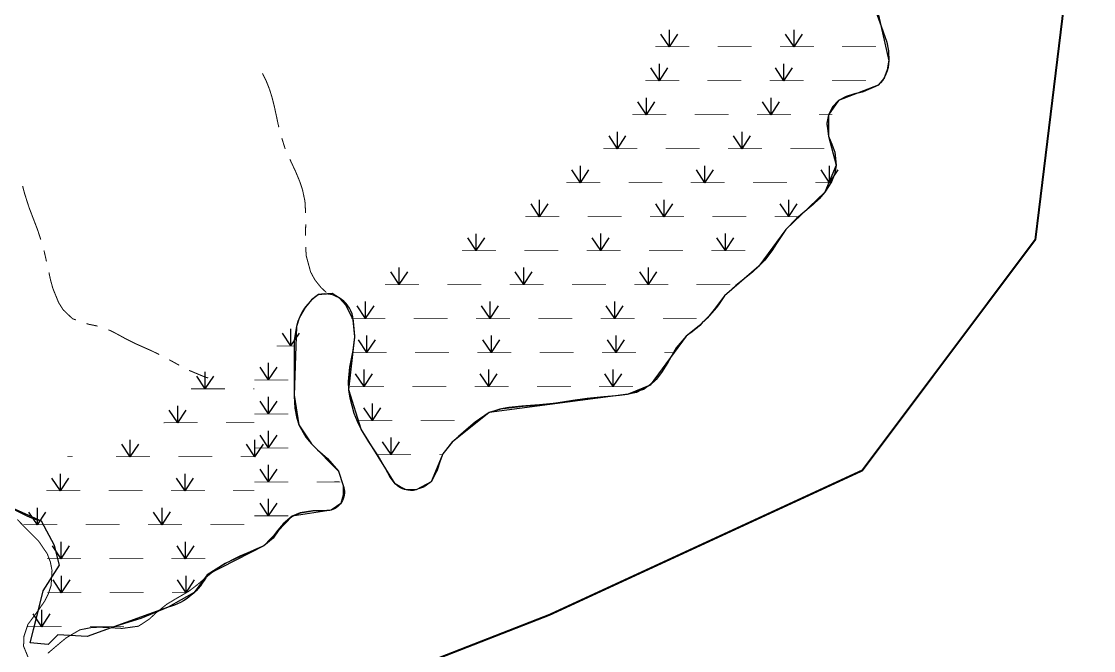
# Model space of a CAD drawing. Extents: x 204834 to 208707, y 4853033 to 4855981.
# Drawn here: x 208073.7 to 208263, y 4853220.5 to 4853331.5 of the extents above; entities that cross this region are included whole.
import ezdxf

# ---------------------------------------------------------------- set-up
doc = ezdxf.new("R2010")
doc.units = 0
doc.header["$LTSCALE"] = 1.5
doc.header["$MEASUREMENT"] = 0
for name, color, linetype in [('CD-MALHA-LOTES', 40, 'CONTINUOUS'), ('HD-ALAGADO-BREJO', 170, 'CONTINUOUS'), ('HD-CURSO-INTER', 170, 'CONTINUOUS'), ('HD-CURSO-PERENE', 170, 'CONTINUOUS'), ('LM-LIM-SETOR-FISCAL', 7, 'CONTINUOUS'), ('LM-LIMITE-MUNICIPAL', 2, 'CONTINUOUS'), ('RU-QUADRAS', 6, 'CONTINUOUS')]:
    doc.layers.add(name, color=color, linetype=linetype)
doc.linetypes.add('Limite', pattern='A,20,-3,[130,ltypeshp.shx,S=6.35,R=0,X=0,Y=0],-3,20', length=46)

# ---------------------------------------------------------------- blocks, each defined once
blk = doc.blocks.new('*X8')
at = {"layer": 'HD-ALAGADO-BREJO'}
for points in [[(208188.146799, 4853327.081053), (208186.64664, 4853329.330947)], [(208188.146799, 4853327.081053), (208188.146587, 4853330.081053)], [(208188.146799, 4853327.081053), (208189.64664, 4853329.331159)], [(208210.146799, 4853327.082607), (208208.64664, 4853329.332501)], [(208210.146799, 4853327.082607), (208210.146587, 4853330.082607)], [(208210.146799, 4853327.082607), (208211.64664, 4853329.332713)], [(208186.366785, 4853321.081001), (208186.366574, 4853324.081001)], [(208208.366785, 4853321.082546), (208208.366574, 4853324.082546)], [(208186.366785, 4853321.081001), (208184.866627, 4853323.330896)], [(208186.366785, 4853321.081001), (208187.866627, 4853323.331107)], [(208208.366785, 4853321.082546), (208206.866627, 4853323.332441)], [(208208.366785, 4853321.082546), (208209.866627, 4853323.332651)], [(208184.087538, 4853315.08096), (208184.087311, 4853318.08096)], [(208206.087538, 4853315.08263), (208206.087311, 4853318.08263)], [(208184.087538, 4853315.08096), (208182.587368, 4853317.330846)], [(208184.087538, 4853315.08096), (208185.587368, 4853317.331074)], [(208206.087538, 4853315.08263), (208204.587368, 4853317.332516)], [(208206.087538, 4853315.08263), (208207.587368, 4853317.332743)], [(208178.975544, 4853309.080863), (208177.475385, 4853311.330757)], [(208178.975544, 4853309.080863), (208178.975331, 4853312.080863)], [(208178.975544, 4853309.080863), (208180.475385, 4853311.330969)], [(208200.975544, 4853309.082422), (208199.475385, 4853311.332316)], [(208200.975544, 4853309.082422), (208200.975331, 4853312.082422)], [(208200.975544, 4853309.082422), (208202.475385, 4853311.332528)], [(208172.419594, 4853303.080753), (208170.919445, 4853305.330654)], [(208172.419594, 4853303.080753), (208172.419396, 4853306.080753)], [(208172.419594, 4853303.080753), (208173.919445, 4853305.330852)], [(208194.419594, 4853303.08221), (208192.919445, 4853305.332111)], [(208194.419594, 4853303.08221), (208194.419396, 4853306.08221)], [(208194.419594, 4853303.08221), (208195.919445, 4853305.33231)], [(208216.419594, 4853303.083668), (208214.919445, 4853305.333569)], [(208216.419594, 4853303.083668), (208216.419396, 4853306.083668)], [(208216.419594, 4853303.083668), (208217.919445, 4853305.333767)], [(208165.224707, 4853297.080645), (208163.724561, 4853299.330547)], [(208165.224707, 4853297.080645), (208165.224512, 4853300.080645)], [(208165.224707, 4853297.080645), (208166.724561, 4853299.330742)], [(208187.224707, 4853297.082076), (208185.724561, 4853299.331978)], [(208187.224707, 4853297.082076), (208187.224512, 4853300.082076)], [(208187.224707, 4853297.082076), (208188.724561, 4853299.332173)], [(208209.224707, 4853297.083506), (208207.724561, 4853299.333409)], [(208209.224707, 4853297.083506), (208209.224512, 4853300.083506)], [(208209.224707, 4853297.083506), (208210.724561, 4853299.333604)], [(208154.024733, 4853291.080491), (208152.524595, 4853293.330399)], [(208154.024733, 4853291.080491), (208154.024549, 4853294.080491)], [(208154.024733, 4853291.080491), (208155.524595, 4853293.330582)], [(208176.024733, 4853291.081839), (208174.524595, 4853293.331747)], [(208176.024733, 4853291.081839), (208176.024549, 4853294.081839)], [(208176.024733, 4853291.081839), (208177.524595, 4853293.331931)], [(208198.024733, 4853291.083187), (208196.524595, 4853293.333095)], [(208198.024733, 4853291.083187), (208198.024549, 4853294.083187)], [(208198.024733, 4853291.083187), (208199.524595, 4853293.333279)], [(208140.423738, 4853285.080312), (208140.423566, 4853288.080312)], [(208162.423738, 4853285.081578), (208162.423566, 4853288.081578)], [(208184.423738, 4853285.082844), (208184.423566, 4853288.082844)], [(208140.423738, 4853285.080312), (208138.923609, 4853287.330226)], [(208140.423738, 4853285.080312), (208141.923609, 4853287.330399)], [(208162.423738, 4853285.081578), (208160.923609, 4853287.331492)], [(208162.423738, 4853285.081578), (208163.923609, 4853287.331665)], [(208184.423738, 4853285.082844), (208182.923609, 4853287.332758)], [(208184.423738, 4853285.082844), (208185.923609, 4853287.332931)], [(208134.484417, 4853279.080219), (208134.484245, 4853282.080219)], [(208156.484417, 4853279.081481), (208156.484245, 4853282.081481)], [(208178.484417, 4853279.082742), (208178.484245, 4853282.082742)], [(208134.484417, 4853279.080219), (208132.984288, 4853281.330133)], [(208134.484417, 4853279.080219), (208135.984288, 4853281.330305)], [(208156.484417, 4853279.081481), (208154.984288, 4853281.331395)], [(208156.484417, 4853279.081481), (208157.984288, 4853281.331567)], [(208178.484417, 4853279.082742), (208176.984288, 4853281.332656)], [(208178.484417, 4853279.082742), (208179.984288, 4853281.332828)], [(208134.718366, 4853273.080196), (208133.21823, 4853275.330105)], [(208134.718366, 4853273.080196), (208134.718185, 4853276.080196)], [(208134.718366, 4853273.080196), (208136.21823, 4853275.330286)], [(208156.718366, 4853273.08152), (208155.21823, 4853275.33143)], [(208156.718366, 4853273.08152), (208156.718185, 4853276.08152)], [(208156.718366, 4853273.08152), (208158.21823, 4853275.331611)], [(208178.718366, 4853273.082845), (208177.21823, 4853275.332754)], [(208178.718366, 4853273.082845), (208178.718185, 4853276.082845)], [(208178.718366, 4853273.082845), (208180.21823, 4853275.332935)], [(208134.235999, 4853267.080164), (208132.735858, 4853269.33007)], [(208134.235999, 4853267.080164), (208134.235811, 4853270.080164)], [(208134.235999, 4853267.080164), (208135.735858, 4853269.330258)], [(208156.235999, 4853267.081541), (208154.735858, 4853269.331447)], [(208156.235999, 4853267.081541), (208156.235811, 4853270.081541)], [(208156.235999, 4853267.081541), (208157.735858, 4853269.331635)], [(208178.235999, 4853267.082918), (208176.735858, 4853269.332824)], [(208178.235999, 4853267.082918), (208178.235811, 4853270.082918)], [(208178.235999, 4853267.082918), (208179.735858, 4853269.333012)], [(208135.691148, 4853261.080233), (208134.190928, 4853263.330087)], [(208135.691148, 4853261.080233), (208135.690855, 4853264.080233)], [(208135.691148, 4853261.080233), (208137.190928, 4853263.330379)], [(208138.996835, 4853255.080319), (208137.496538, 4853257.330121)], [(208138.996835, 4853255.080319), (208138.996439, 4853258.080319)], [(208138.996835, 4853255.080319), (208140.496538, 4853257.330516)]]:
    blk.add_lwpolyline(points, dxfattribs=at)
at = {"layer": 'HD-ALAGADO-BREJO', "const_width": 0.13}
for points in [[(208185.646799, 4853327.080877), (208186.646799, 4853327.080947)], [(208186.646799, 4853327.080947), (208191.646799, 4853327.0813)], [(208196.646799, 4853327.081653), (208202.646799, 4853327.082077)], [(208207.646799, 4853327.08243), (208208.646799, 4853327.082501)], [(208208.646799, 4853327.082501), (208213.646799, 4853327.082854)], [(208218.646799, 4853327.083207), (208224.646799, 4853327.083631)], [(208183.866785, 4853321.080826), (208184.866785, 4853321.080896)], [(208184.866785, 4853321.080896), (208189.866785, 4853321.081247)], [(208194.866785, 4853321.081598), (208200.866785, 4853321.08202)], [(208205.866785, 4853321.082371), (208206.866785, 4853321.082441)], [(208206.866785, 4853321.082441), (208211.866785, 4853321.082792)], [(208216.866785, 4853321.083143), (208222.866785, 4853321.083564)], [(208181.587538, 4853315.08077), (208182.587538, 4853315.080846)], [(208182.587538, 4853315.080846), (208187.587538, 4853315.081225)], [(208192.587538, 4853315.081605), (208198.587538, 4853315.08206)], [(208203.587538, 4853315.08244), (208204.587538, 4853315.082516)], [(208204.587538, 4853315.082516), (208209.587538, 4853315.082895)], [(208214.587538, 4853315.083275), (208216.587538, 4853315.083426)], [(208216.587538, 4853315.083426), (208216.918501, 4853315.081123)], [(208176.475544, 4853309.080686), (208177.475544, 4853309.080757)], [(208177.475544, 4853309.080757), (208182.475544, 4853309.081111)], [(208187.475544, 4853309.081465), (208193.475544, 4853309.081891)], [(208198.475544, 4853309.082245), (208199.475544, 4853309.082316)], [(208199.475544, 4853309.082316), (208204.475544, 4853309.08267)], [(208209.475544, 4853309.083024), (208215.475544, 4853309.08345)], [(208169.919594, 4853303.080587), (208170.919594, 4853303.080654)], [(208170.919594, 4853303.080654), (208175.919594, 4853303.080985)], [(208180.919594, 4853303.081316), (208186.919594, 4853303.081714)], [(208191.919594, 4853303.082045), (208192.919594, 4853303.082111)], [(208192.919594, 4853303.082111), (208197.919594, 4853303.082442)], [(208202.919594, 4853303.082774), (208208.919594, 4853303.083171)], [(208213.919594, 4853303.083502), (208214.919594, 4853303.083569)], [(208214.919594, 4853303.083569), (208215.919594, 4853303.083635)], [(208215.919594, 4853303.083635), (208216.548249, 4853303.081054)], [(208162.724707, 4853297.080482), (208163.724707, 4853297.080547)], [(208163.724707, 4853297.080547), (208168.724707, 4853297.080873)], [(208173.724707, 4853297.081198), (208179.724707, 4853297.081588)], [(208184.724707, 4853297.081913), (208185.724707, 4853297.081978)], [(208185.724707, 4853297.081978), (208190.724707, 4853297.082303)], [(208195.724707, 4853297.082629), (208201.724707, 4853297.083019)], [(208206.724707, 4853297.083344), (208207.724707, 4853297.083409)], [(208207.724707, 4853297.083409), (208210.724707, 4853297.083604)], [(208210.724707, 4853297.083604), (208211.1556, 4853297.080967)], [(208151.524733, 4853291.080337), (208152.524733, 4853291.080399)], [(208152.524733, 4853291.080399), (208157.524733, 4853291.080705)], [(208162.524733, 4853291.081011), (208168.524733, 4853291.081379)], [(208173.524733, 4853291.081686), (208174.524733, 4853291.081747)], [(208174.524733, 4853291.081747), (208179.524733, 4853291.082053)], [(208184.524733, 4853291.08236), (208190.524733, 4853291.082727)], [(208195.524733, 4853291.083034), (208196.524733, 4853291.083095)], [(208196.524733, 4853291.083095), (208201.524733, 4853291.083402)], [(208137.923738, 4853285.080168), (208138.923738, 4853285.080226)], [(208138.923738, 4853285.080226), (208143.923738, 4853285.080514)], [(208148.923738, 4853285.080801), (208154.923738, 4853285.081147)], [(208159.923738, 4853285.081434), (208160.923738, 4853285.081492)], [(208160.923738, 4853285.081492), (208165.923738, 4853285.08178)], [(208170.923738, 4853285.082067), (208176.923738, 4853285.082413)], [(208181.923738, 4853285.0827), (208182.923738, 4853285.082758)], [(208182.923738, 4853285.082758), (208187.923738, 4853285.083046)], [(208192.923738, 4853285.083333), (208198.923738, 4853285.083679)], [(208131.984417, 4853279.080076), (208132.984417, 4853279.080133)], [(208132.984417, 4853279.080133), (208137.984417, 4853279.08042)], [(208142.984417, 4853279.080707), (208148.984417, 4853279.081051)], [(208153.984417, 4853279.081337), (208154.984417, 4853279.081395)], [(208154.984417, 4853279.081395), (208159.984417, 4853279.081682)], [(208164.984417, 4853279.081968), (208170.984417, 4853279.082312)], [(208175.984417, 4853279.082599), (208176.984417, 4853279.082656)], [(208176.984417, 4853279.082656), (208181.984417, 4853279.082943)], [(208186.984417, 4853279.08323), (208192.984417, 4853279.083574)], [(208132.218366, 4853273.080045), (208133.218366, 4853273.080105)], [(208133.218366, 4853273.080105), (208138.218366, 4853273.080406)], [(208143.218366, 4853273.080708), (208149.218366, 4853273.081069)], [(208154.218366, 4853273.08137), (208155.218366, 4853273.08143)], [(208155.218366, 4853273.08143), (208160.218366, 4853273.081731)], [(208165.218366, 4853273.082032), (208171.218366, 4853273.082393)], [(208176.218366, 4853273.082694), (208177.218366, 4853273.082754)], [(208177.218366, 4853273.082754), (208182.218366, 4853273.083055)], [(208187.218366, 4853273.083356), (208188.218366, 4853273.083417)], [(208188.218366, 4853273.083417), (208188.968382, 4853273.080613)], [(208131.735999, 4853267.080007), (208132.735999, 4853267.08007)], [(208132.735999, 4853267.08007), (208137.735999, 4853267.080383)], [(208142.735999, 4853267.080696), (208148.735999, 4853267.081072)], [(208153.735999, 4853267.081385), (208154.735999, 4853267.081447)], [(208154.735999, 4853267.081447), (208159.735999, 4853267.08176)], [(208164.735999, 4853267.082073), (208170.735999, 4853267.082449)], [(208175.735999, 4853267.082762), (208176.735999, 4853267.082824)], [(208176.735999, 4853267.082824), (208181.735999, 4853267.083137)], [(208133.191148, 4853261.079989), (208134.191148, 4853261.080087)], [(208134.191148, 4853261.080087), (208139.191148, 4853261.080574)], [(208144.191148, 4853261.081062), (208150.191148, 4853261.081647)], [(208136.496835, 4853255.079989), (208137.496835, 4853255.080121)], [(208137.496835, 4853255.080121), (208142.496835, 4853255.08078)], [(208147.496835, 4853255.081439), (208148.077922, 4853255.080105)]]:
    blk.add_lwpolyline(points, dxfattribs=at)
blk = doc.blocks.new('*X9')
at = {"layer": 'HD-ALAGADO-BREJO'}
for points in [[(208121.306295, 4853274.260875), (208119.805722, 4853276.510492)], [(208121.306295, 4853274.260875), (208121.305531, 4853277.260874)], [(208121.306295, 4853274.260875), (208122.805722, 4853276.511257)], [(208117.37, 4853268.260588), (208115.86962, 4853270.510334)], [(208117.37, 4853268.260588), (208117.369493, 4853271.260588)], [(208117.37, 4853268.260588), (208118.869619, 4853270.510841)], [(208117.37, 4853262.260538), (208117.369513, 4853265.260538)], [(208117.37, 4853262.260538), (208115.869634, 4853264.510294)], [(208117.37, 4853262.260538), (208118.869634, 4853264.510782)], [(208117.37, 4853256.260437), (208117.369594, 4853259.260437)], [(208117.37, 4853256.260437), (208115.869695, 4853258.510234)], [(208117.37, 4853256.260437), (208118.869695, 4853258.510641)], [(208117.37, 4853250.260354), (208115.869741, 4853252.510181)], [(208117.37, 4853250.260354), (208117.369654, 4853253.260354)], [(208117.37, 4853250.260354), (208118.869741, 4853252.510527)], [(208117.37, 4853244.260431), (208115.869642, 4853246.510192)], [(208117.37, 4853244.260431), (208117.369522, 4853247.260431)], [(208117.37, 4853244.260431), (208118.869642, 4853246.51067)]]:
    blk.add_lwpolyline(points, dxfattribs=at)
at = {"layer": 'HD-ALAGADO-BREJO', "const_width": 0.13}
for points in [[(208118.806295, 4853274.260237), (208119.806295, 4853274.260492)], [(208119.806295, 4853274.260492), (208121.806295, 4853274.261002)], [(208121.806295, 4853274.261002), (208121.89, 4853274.260268)], [(208114.87, 4853268.260165), (208115.87, 4853268.260334)], [(208115.87, 4853268.260334), (208120.87, 4853268.26118)], [(208114.87, 4853262.260132), (208115.87, 4853262.260294)], [(208115.87, 4853262.260294), (208120.87, 4853262.261107)], [(208114.87, 4853256.260099), (208115.87, 4853256.260234)], [(208115.87, 4853256.260234), (208120.87, 4853256.260911)], [(208114.87, 4853250.260066), (208115.87, 4853250.260181)], [(208115.87, 4853250.260181), (208120.87, 4853250.260757)], [(208125.87, 4853250.261334), (208129.87, 4853250.261795)], [(208129.87, 4853250.261795), (208130.042132, 4853250.260218)], [(208114.87, 4853244.260033), (208115.87, 4853244.260192)], [(208115.87, 4853244.260192), (208120.87, 4853244.260988)]]:
    blk.add_lwpolyline(points, dxfattribs=at)
blk = doc.blocks.new('*X24')
at = {"layer": 'HD-ALAGADO-BREJO'}
for points in [[(208106.177881, 4853266.690885), (208104.67758, 4853268.940683)], [(208106.177881, 4853266.690885), (208106.177479, 4853269.690884)], [(208106.177881, 4853266.690885), (208107.67758, 4853268.941086)], [(208101.317046, 4853260.690748), (208099.816794, 4853262.94058)], [(208101.317046, 4853260.690748), (208101.316709, 4853263.690748)], [(208101.317046, 4853260.690748), (208102.816794, 4853262.940916)], [(208092.936117, 4853254.690579), (208092.935844, 4853257.690579)], [(208114.936117, 4853254.692581), (208114.935844, 4853257.692581)], [(208092.936117, 4853254.690579), (208091.435912, 4853256.940442)], [(208092.936117, 4853254.690579), (208094.435912, 4853256.940715)], [(208114.936117, 4853254.692581), (208113.435912, 4853256.942444)], [(208114.936117, 4853254.692581), (208116.435912, 4853256.942718)], [(208080.602647, 4853248.690381), (208080.602423, 4853251.690381)], [(208102.602647, 4853248.692018), (208102.602423, 4853251.692018)], [(208080.602647, 4853248.690381), (208079.102479, 4853250.940269)], [(208080.602647, 4853248.690381), (208082.102479, 4853250.940492)], [(208102.602647, 4853248.692018), (208101.102479, 4853250.941906)], [(208102.602647, 4853248.692018), (208104.102479, 4853250.94213)], [(208076.548399, 4853242.690298), (208075.04824, 4853244.940192)], [(208076.548399, 4853242.690298), (208076.548187, 4853245.690298)], [(208076.548399, 4853242.690298), (208078.04824, 4853244.940404)], [(208098.548399, 4853242.691853), (208097.04824, 4853244.941747)], [(208098.548399, 4853242.691853), (208098.548187, 4853245.691853)], [(208098.548399, 4853242.691853), (208100.04824, 4853244.941959)], [(208080.712853, 4853236.690326), (208079.212677, 4853238.940208)], [(208080.712853, 4853236.690326), (208080.712618, 4853239.690326)], [(208080.712853, 4853236.690326), (208082.212677, 4853238.940443)], [(208102.712853, 4853236.69205), (208101.212677, 4853238.941933)], [(208102.712853, 4853236.69205), (208102.712618, 4853239.69205)], [(208102.712853, 4853236.69205), (208104.212677, 4853238.942168)], [(208080.802441, 4853230.690325), (208079.302237, 4853232.940188)], [(208080.802441, 4853230.690325), (208080.802169, 4853233.690325)], [(208080.802441, 4853230.690325), (208082.302237, 4853232.940461)], [(208102.802441, 4853230.692323), (208101.302237, 4853232.942187)], [(208102.802441, 4853230.692323), (208102.802169, 4853233.692323)], [(208102.802441, 4853230.692323), (208104.302237, 4853232.942459)], [(208077.314423, 4853224.690296), (208075.814183, 4853226.940136)], [(208077.314423, 4853224.690296), (208077.314103, 4853227.690296)], [(208077.314423, 4853224.690296), (208078.814183, 4853226.940456)]]:
    blk.add_lwpolyline(points, dxfattribs=at)
at = {"layer": 'HD-ALAGADO-BREJO', "const_width": 0.13}
for points in [[(208103.677881, 4853266.690549), (208104.677881, 4853266.690683)], [(208104.677881, 4853266.690683), (208109.677881, 4853266.691354)], [(208114.677881, 4853266.692024), (208114.87, 4853266.690661)], [(208098.817046, 4853260.690468), (208099.817046, 4853260.69058)], [(208099.817046, 4853260.69058), (208104.817046, 4853260.69114)], [(208109.817046, 4853260.6917), (208114.817046, 4853260.692261)], [(208114.817046, 4853260.692261), (208114.87, 4853260.690628)], [(208081.816045, 4853254.690265), (208082.753082, 4853254.690274)], [(208090.436117, 4853254.690351), (208091.436117, 4853254.690442)], [(208091.436117, 4853254.690442), (208096.436117, 4853254.690897)], [(208101.436117, 4853254.691352), (208107.436117, 4853254.691898)], [(208112.436117, 4853254.692353), (208113.436117, 4853254.692445)], [(208113.436117, 4853254.692445), (208114.436117, 4853254.692536)], [(208114.436117, 4853254.692536), (208114.87, 4853254.690595)], [(208078.102647, 4853248.690195), (208079.102647, 4853248.690269)], [(208079.102647, 4853248.690269), (208084.102647, 4853248.690641)], [(208089.102647, 4853248.691013), (208095.102647, 4853248.69146)], [(208100.102647, 4853248.691832), (208101.102647, 4853248.691906)], [(208101.102647, 4853248.691906), (208106.102647, 4853248.692279)], [(208111.102647, 4853248.692651), (208114.102647, 4853248.692874)], [(208114.102647, 4853248.692874), (208114.87, 4853248.690562)], [(208074.048399, 4853242.690121), (208075.048399, 4853242.690192)], [(208075.048399, 4853242.690192), (208080.048399, 4853242.690545)], [(208085.048399, 4853242.690899), (208091.048399, 4853242.691323)], [(208096.048399, 4853242.691677), (208097.048399, 4853242.691747)], [(208097.048399, 4853242.691747), (208102.048399, 4853242.692101)], [(208107.048399, 4853242.692454), (208113.048399, 4853242.692879)], [(208078.212853, 4853236.69013), (208079.212853, 4853236.690208)], [(208079.212853, 4853236.690208), (208084.212853, 4853236.6906)], [(208089.212853, 4853236.690992), (208095.212853, 4853236.691462)], [(208100.212853, 4853236.691854), (208101.212853, 4853236.691933)], [(208101.212853, 4853236.691933), (208106.212853, 4853236.692325)], [(208111.212853, 4853236.692717), (208111.2974, 4853236.690461)], [(208078.302441, 4853230.690098), (208079.302441, 4853230.690188)], [(208079.302441, 4853230.690188), (208084.302441, 4853230.690643)], [(208089.302441, 4853230.691097), (208095.302441, 4853230.691642)], [(208100.302441, 4853230.692096), (208101.302441, 4853230.692187)], [(208101.302441, 4853230.692187), (208102.302441, 4853230.692277)], [(208102.302441, 4853230.692277), (208102.846278, 4853230.690343)], [(208074.814423, 4853224.69003), (208075.814423, 4853224.690136)], [(208075.814423, 4853224.690136), (208080.814423, 4853224.69067)], [(208085.814423, 4853224.691203), (208091.814423, 4853224.691843)]]:
    blk.add_lwpolyline(points, dxfattribs=at)

msp = doc.modelspace()

# ---------------------------------------------------------------- linework, layer by layer
at = {"layer": 'CD-MALHA-LOTES', "linetype": 'Continuous'}
for points in [[(208224.82, 4853332.68), (208225.53, 4853330.69), (208226.53, 4853327.88), (208226.83, 4853326.39), (208226.87, 4853324.6), (208226.6, 4853323.01), (208226.04, 4853321.56), (208225.02, 4853320.28), (208222.35, 4853319.12), (208220.82, 4853318.77), (208219.34, 4853318.32), (208218.01, 4853317.61), (208216.94, 4853316.47), (208216.24, 4853315.06), (208215.93, 4853313.53), (208216.26, 4853311.32), (208216.81, 4853309.91), (208217.35, 4853308.5), (208217.61, 4853306.19), (208217.33, 4853304.68), (208216.77, 4853303.24), (208215.6, 4853301.38), (208214.61, 4853300.25), (208213.52, 4853299.21), (208211.73, 4853297.71), (208210.58, 4853296.74), (208208.7, 4853294.83), (208207.04, 4853292.34), (208206.24, 4853291.07), (208204.97, 4853289.41), (208203.93, 4853288.32), (208202.82, 4853287.3), (208201.06, 4853285.89), (208199.88, 4853284.96), (208197.85, 4853283.08), (208196.03, 4853280.69), (208195.12, 4853279.5), (208193.43, 4853277.86), (208192.25, 4853276.92), (208191.09, 4853275.96), (208189.36, 4853273.94), (208187.85, 4853271.32), (208186.75, 4853269.56), (208185.8, 4853268.35), (208184.72, 4853267.31), (208182.34, 4853266.06), (208180.87, 4853265.72), (208179.35, 4853265.53), (208176.58, 4853265.29), (208173.6, 4853264.99), (208171.07, 4853264.63), (208169.59, 4853264.38), (208168.11, 4853264.15), (208165.27, 4853263.8), (208162.29, 4853263.56), (208160.79, 4853263.42), (208158.29, 4853263.09), (208156.29, 4853262.48), (208153.84, 4853260.82), (208152.69, 4853259.81), (208150.9, 4853258.29), (208149.75, 4853257.29), (208148.14, 4853255.23), (208147.59, 4853253.82), (208147.15, 4853252.34), (208146.09, 4853250.28), (208143.45, 4853248.85), (208141.38, 4853248.91), (208139.73, 4853249.91), (208138.82, 4853251.11), (208138.04, 4853252.5), (208136.7, 4853254.86), (208135.05, 4853257.33), (208133.7, 4853259.58), (208133.04, 4853260.94), (208132.47, 4853262.34), (208131.75, 4853265.01), (208131.55, 4853266.51), (208131.49, 4853268.01), (208131.73, 4853270.52), (208132, 4853272), (208132.29, 4853273.48), (208132.6, 4853275.89), (208132.32, 4853278.89), (208131.03, 4853281.48), (208129.91, 4853282.7), (208128.61, 4853283.5), (208126.2, 4853283.33), (208124.95, 4853282.4), (208123.87, 4853281.13), (208122.77, 4853279.15), (208122.29, 4853277.72), (208121.89, 4853275.25), (208121.85, 4853272.26), (208121.88, 4853270.75), (208121.88, 4853268.55), (208121.86, 4853265.56), (208122.02, 4853263.27), (208122.28, 4853261.77), (208122.72, 4853260.33), (208123.94, 4853258.13), (208124.91, 4853256.98), (208126, 4853255.92), (208127.74, 4853254.4), (208129.7, 4853252.14), (208130.54, 4853249.6), (208130.55, 4853247.91), (208130.12, 4853246.46), (208128.39, 4853245.25), (208126.87, 4853245.12), (208125.2, 4853245.12), (208122.93, 4853244.78), (208121.53, 4853244.18), (208119.94, 4853242.88), (208119.03, 4853241.63), (208118.15, 4853240.35), (208116.54, 4853238.98), (208114.87, 4853238.26)], [(208114.87, 4853238.26), (208109.68, 4853235.86), (208106.53, 4853233.86), (208104.24, 4853230.71), (208099.65, 4853228.13), (208094.78, 4853226.13), (208090.2, 4853224.7), (208085.33, 4853222.98), (208080.13, 4853223.27), (208078.41, 4853221.55), (208075.26, 4853221.84), (208076.41, 4853226.42), (208077.55, 4853231), (208080.42, 4853235.57), (208079.56, 4853239.01), (208077.27, 4853243.3), (208072.11, 4853245.59)]]:
    msp.add_lwpolyline(points, dxfattribs=at)
at = {"layer": 'HD-CURSO-INTER', "const_width": 0.18}
for points in [[(208116.25, 4853322.4), (208116.71, 4853321.51)], [(208116.71, 4853321.51), (208116.94, 4853321.05)], [(208116.94, 4853321.05), (208117.49, 4853319.67)], [(208117.49, 4853319.67), (208117.5, 4853319.66)], [(208117.5, 4853319.66), (208117.79, 4853318.72)], [(208117.79, 4853318.72), (208118.03, 4853317.93)], [(208118.03, 4853317.93), (208118.31, 4853316.79)], [(208118.31, 4853316.79), (208118.39, 4853316.47)], [(208118.39, 4853316.47), (208118.53, 4853315.81)], [(208118.53, 4853315.81), (208118.71, 4853315)], [(208118.71, 4853315), (208118.95, 4853313.86)], [(208118.95, 4853313.86), (208119.02, 4853313.52)], [(208119.02, 4853313.52), (208119.17, 4853312.88)], [(208119.7, 4853310.95), (208119.99, 4853310)], [(208119.99, 4853310), (208120.23, 4853309.22)], [(208120.23, 4853309.22), (208120.31, 4853309.05)], [(208121.12, 4853307.23), (208121.45, 4853306.49)], [(208121.45, 4853306.49), (208121.97, 4853305.41)], [(208121.97, 4853305.41), (208122.1, 4853305.13)], [(208122.1, 4853305.13), (208122.75, 4853303.57)], [(208122.75, 4853303.57), (208122.89, 4853303.22)], [(208122.89, 4853303.22), (208123.09, 4853302.63)], [(208123.09, 4853302.63), (208123.36, 4853301.79)], [(208073.92, 4853302.5), (208074.17, 4853301.54)], [(208074.17, 4853301.54), (208074.29, 4853301.11)], [(208074.29, 4853301.11), (208074.76, 4853299.63)], [(208123.36, 4853301.79), (208123.59, 4853300.7)], [(208123.59, 4853300.7), (208123.78, 4853299.82)], [(208074.76, 4853299.63), (208075.03, 4853298.78)], [(208075.03, 4853298.78), (208075.78, 4853296.81)], [(208123.78, 4853299.82), (208123.9, 4853297.72)], [(208075.78, 4853296.81), (208076.1, 4853295.98)], [(208076.1, 4853295.98), (208076.5, 4853294.94)], [(208123.91, 4853295.32), (208123.87, 4853293.72)], [(208123.92, 4853295.72), (208123.91, 4853295.32)], [(208076.5, 4853294.94), (208076.63, 4853294.58)], [(208076.63, 4853294.58), (208077.13, 4853293.04)], [(208123.92, 4853291.73), (208123.97, 4853290.73)], [(208077.69, 4853291.12), (208077.76, 4853290.84)], [(208077.76, 4853290.84), (208078.14, 4853289.17)], [(208123.97, 4853290.73), (208124, 4853290.19)], [(208124, 4853290.19), (208124.65, 4853287.81)], [(208124.65, 4853287.81), (208124.78, 4853287.32)], [(208078.57, 4853287.22), (208078.78, 4853286.24)], [(208078.78, 4853286.24), (208078.86, 4853285.87)], [(208078.86, 4853285.87), (208079.03, 4853285.27)], [(208124.78, 4853287.32), (208125.49, 4853286.01)], [(208125.49, 4853286.01), (208125.53, 4853285.94)], [(208125.53, 4853285.94), (208126.1, 4853285.22)], [(208079.03, 4853285.27), (208079.26, 4853284.42)], [(208079.26, 4853284.42), (208080.06, 4853282.46)], [(208126.1, 4853285.22), (208126.59, 4853284.61)], [(208126.59, 4853284.61), (208127.47, 4853283.77)], [(208127.47, 4853283.77), (208127.54, 4853283.7)], [(208080.06, 4853282.46), (208080.27, 4853281.94)], [(208080.27, 4853281.94), (208081.03, 4853280.72)], [(208081.03, 4853280.72), (208081.09, 4853280.63)], [(208081.09, 4853280.63), (208082.46, 4853279.33)], [(208082.46, 4853279.33), (208082.73, 4853279.07)], [(208082.73, 4853279.07), (208083.32, 4853278.86)], [(208085.21, 4853278.21), (208085.52, 4853278.1)], [(208085.52, 4853278.1), (208086.18, 4853277.97)], [(208086.18, 4853277.97), (208087.03, 4853277.79)], [(208087.03, 4853277.79), (208087.16, 4853277.74)], [(208089.05, 4853277.1), (208089.43, 4853276.97)], [(208089.43, 4853276.97), (208089.96, 4853276.69)], [(208089.96, 4853276.69), (208090.76, 4853276.28)], [(208090.76, 4853276.28), (208091.72, 4853275.75)], [(208091.72, 4853275.75), (208092.08, 4853275.55)], [(208092.08, 4853275.55), (208093.51, 4853274.84)], [(208093.51, 4853274.84), (208093.98, 4853274.61)], [(208093.98, 4853274.61), (208095.32, 4853274.01)], [(208095.32, 4853274.01), (208095.35, 4853274)], [(208095.35, 4853274), (208096.24, 4853273.6)], [(208096.24, 4853273.6), (208096.72, 4853273.39)], [(208096.72, 4853273.39), (208098.04, 4853272.74)], [(208099.82, 4853271.82), (208100.19, 4853271.62)], [(208100.19, 4853271.62), (208100.69, 4853271.34)], [(208100.69, 4853271.34), (208101.5, 4853270.89)], [(208101.5, 4853270.89), (208101.57, 4853270.86)], [(208103.35, 4853269.94), (208103.36, 4853269.93)], [(208103.36, 4853269.93), (208106.11, 4853268.78)], [(208106.11, 4853268.78), (208106.14, 4853268.77)], [(208106.14, 4853268.77), (208106.69, 4853268.6)]]:
    msp.add_lwpolyline(points, dxfattribs=at)
at = {"layer": 'HD-CURSO-PERENE', "const_width": 0.18}
for points in [[(208224.82, 4853332.68), (208225.53, 4853330.69), (208226.53, 4853327.88), (208226.83, 4853326.39), (208226.87, 4853324.6), (208226.6, 4853323.01), (208226.04, 4853321.56), (208225.02, 4853320.28), (208222.35, 4853319.12), (208220.82, 4853318.77), (208219.34, 4853318.32), (208218.01, 4853317.61), (208216.94, 4853316.47), (208216.24, 4853315.06), (208215.93, 4853313.53), (208216.26, 4853311.32), (208216.81, 4853309.91), (208217.35, 4853308.5), (208217.61, 4853306.19), (208217.33, 4853304.68), (208216.77, 4853303.24), (208215.6, 4853301.38), (208214.61, 4853300.25), (208213.52, 4853299.21), (208211.73, 4853297.71), (208210.58, 4853296.74), (208208.7, 4853294.83), (208207.04, 4853292.34), (208206.24, 4853291.07), (208204.97, 4853289.41), (208203.93, 4853288.32), (208202.82, 4853287.3), (208201.06, 4853285.89), (208199.88, 4853284.96), (208197.85, 4853283.08), (208196.03, 4853280.69), (208195.12, 4853279.5), (208193.43, 4853277.86), (208192.25, 4853276.92), (208191.09, 4853275.96), (208189.36, 4853273.95), (208187.85, 4853271.32), (208186.75, 4853269.56), (208185.8, 4853268.35), (208183.69, 4853266.62), (208180.87, 4853265.73), (208179.35, 4853265.54), (208176.58, 4853265.27), (208173.61, 4853264.91), (208171.11, 4853264.57), (208169.62, 4853264.36), (208168.13, 4853264.18), (208165.3, 4853263.9), (208162.32, 4853263.68), (208159.67, 4853263.41), (208158.18, 4853263.13), (208156.29, 4853262.48), (208153.85, 4853260.81), (208152.7, 4853259.8), (208150.89, 4853258.3), (208149.74, 4853257.29), (208148.14, 4853255.23), (208147.62, 4853253.82), (208147.19, 4853252.34), (208146.09, 4853250.28), (208144.83, 4853249.37), (208143.27, 4853248.87), (208141.69, 4853248.86), (208139.72, 4853249.89), (208138.81, 4853251.09), (208138.04, 4853252.49), (208136.7, 4853254.86), (208135.05, 4853257.33), (208133.7, 4853259.58), (208133.04, 4853260.93), (208132.47, 4853262.34), (208131.75, 4853265.01), (208131.55, 4853266.51), (208131.49, 4853268.01), (208131.73, 4853270.52), (208132, 4853272), (208132.29, 4853273.48), (208132.6, 4853275.89), (208132.32, 4853278.89), (208131.03, 4853281.48), (208129.91, 4853282.7), (208128.61, 4853283.5), (208126.2, 4853283.33), (208124.95, 4853282.4), (208123.87, 4853281.13), (208122.77, 4853279.15), (208122.29, 4853277.72), (208121.89, 4853275.25), (208121.85, 4853272.26), (208121.88, 4853270.75), (208121.88, 4853268.55), (208121.86, 4853265.56), (208122.02, 4853263.27), (208122.28, 4853261.77), (208122.72, 4853260.33), (208123.94, 4853258.13), (208124.91, 4853256.98), (208126, 4853255.92), (208127.74, 4853254.4), (208129.7, 4853252.14), (208130.54, 4853249.59), (208130.55, 4853247.91), (208130.12, 4853246.46), (208128.38, 4853245.25), (208126.86, 4853245.14), (208125.2, 4853245.13), (208122.95, 4853244.76), (208121.56, 4853244.14), (208119.94, 4853242.88), (208118.96, 4853241.72), (208118.04, 4853240.5), (208116.54, 4853238.98), (208114.87, 4853238.26)], [(208075.14, 4853218.69), (208074.09, 4853221.25), (208074.17, 4853223.05), (208074.87, 4853225.11), (208076.63, 4853227.49), (208077.78, 4853229.15), (208078.47, 4853230.51), (208078.95, 4853231.95), (208079.12, 4853234.61), (208078.82, 4853236.12), (208078.28, 4853237.55), (208076.77, 4853239.77), (208074.64, 4853241.89), (208072.98, 4853243.63)], [(208114.87, 4853238.26), (208112.1, 4853237.1), (208110.12, 4853236.07), (208108.83, 4853235.29), (208107.6, 4853234.43), (208105.98, 4853233.12), (208104.83, 4853232.14), (208103.24, 4853230.93), (208100.66, 4853229.43), (208099.37, 4853228.65), (208097.47, 4853227.12), (208096.34, 4853226.07), (208094.39, 4853224.78), (208091.5, 4853224.39), (208089.93, 4853224.48), (208087.71, 4853224.6), (208086.17, 4853224.56), (208084.04, 4853224.14), (208081.61, 4853222.72), (208080.38, 4853221.7), (208078.37, 4853219.99)]]:
    msp.add_lwpolyline(points, dxfattribs=at)
at = {"layer": 'LM-LIM-SETOR-FISCAL', "linetype": 'Limite', "ltscale": 0.1, "const_width": 0.13, "flags": 128}
msp.add_lwpolyline([(208132.13, 4853213.19), (208114.89, 4853209.76), (208079.6, 4853197.34), (208051.55, 4853180.72), (208025.58, 4853147.48), (208008.96, 4853121.51), (207990.27, 4853095.54), (207977.18, 4853074.27), (207977.18, 4853074.27), (207977.25, 4853074.22), (207977.18, 4853074.27), (207956.1, 4853085.93), (207945.82, 4853090.68), (207936.07, 4853099.64), (207925.79, 4853113.08), (207912.87, 4853122.04), (207901.27, 4853129.42), (207885.99, 4853134.43), (207866.22, 4853130.48), (207857.06, 4853117.3), (207855.74, 4853109.65), (207854.29, 4853104.12), (207849.81, 4853098.58), (207843.48, 4853094.63), (207832.35, 4853091.47), (207826.81, 4853088.04), (207822.46, 4853090.02), (207820.49, 4853094.5), (207817.85, 4853098.72), (207811.26, 4853102.27), (207805.07, 4853103.59), (207799.14, 4853104.38), (207790.7, 4853104.38), (207787.01, 4853100.03), (207786.62, 4853093.31), (207788.2, 4853087.12), (207790.57, 4853079.61), (207790.97, 4853071.24), (207790.84, 4853064.52), (207788.33, 4853057.66), (207782.8, 4853050.28), (207778.71, 4853047.25), (207773.44, 4853045.67), (207762.04, 4853043.3), (207754.13, 4853041.45), (207747.15, 4853035.92), (207736.87, 4853033.41), (207724.88, 4853033.81), (207719.34, 4853036.97), (207718.29, 4853046.46), (207718.15, 4853057.73), (207718.02, 4853064.06), (207716.7, 4853070.78), (207713.41, 4853075.39), (207708.27, 4853076.71), (207703.66, 4853075.26), (207699.7, 4853071.57), (207695.82, 4853066.3), (207691.07, 4853063.26), (207679.08, 4853063.26), (207668.54, 4853066.43), (207663.92, 4853071.17), (207660.23, 4853076.31), (207656.54, 4853081.71), (207653.12, 4853086.99), (207651.8, 4853094.76), (207650.35, 4853101.35), (207645.47, 4853108.07), (207638.75, 4853112.42), (207633.48, 4853114.13), (207625.51, 4853116.05), (207616.55, 4853118.55), (207607.72, 4853121.45), (207599.15, 4853123.03), (207589.26, 4853124.48), (207579.64, 4853122.9), (207567.98, 4853122.5), (207563.63, 4853123.29), (207559.41, 4853125.53), (207549.66, 4853131.07), (207540.31, 4853134.1), (207534.9, 4853135.16), (207526.34, 4853135.42), (207517.37, 4853134.63), (207509.86, 4853132.26), (207501.03, 4853132.12), (207496.16, 4853134.1), (207489.44, 4853138.19), (207485.09, 4853140.95), (207483.24, 4853145.3), (207433.38, 4853135.75), (207434.67, 4853127.72), (207426.82, 4853124.81), (207415.73, 4853122.98), (207396.77, 4853120.95), (207392.49, 4853119.11), (207387.47, 4853118.39), (207381.3, 4853117.24), (207376.56, 4853116.38), (207369.1, 4853115.23), (207357.97, 4853112.75), (207344.5, 4853111.15), (207333.42, 4853111.36), (207328.77, 4853111.37), (207320.7, 4853109.57), (207319.42, 4853105.86), (207317.92, 4853104.36), (207313.42, 4853103), (207306.84, 4853102), (207303.18, 4853099.75), (207300.74, 4853099.94), (207297.24, 4853101.27), (207294.36, 4853102.41), (207290.13, 4853102.41), (207285.91, 4853101.58), (207283.75, 4853100.66), (207281.89, 4853098.7), (207278.14, 4853097.67), (207267.11, 4853095.09), (207250.59, 4853091.4), (207242.24, 4853089.87), (207232.02, 4853089.01), (207225.74, 4853087.76), (207218.42, 4853086.81), (207208.78, 4853084.88), (207201.06, 4853083.36), (207192.55, 4853081.52), (207188.75, 4853080.47), (207183.81, 4853079.34), (207181.54, 4853078.81), (207178.97, 4853078.21), (207175.42, 4853077.24), (207161.51, 4853073.61), (207134.62, 4853067.5), (207121.18, 4853063.43), (207109.77, 4853060.98), (207083.02, 4853055.24), (207071.92, 4853053.66), (207063.04, 4853052.2), (207057.57, 4853051.22), (207048.59, 4853049.32), (207041.5, 4853047.9), (207028.02, 4853045.07), (207018.95, 4853043.22), (207009.04, 4853041.02), (207007.25, 4853052.87), (207006.42, 4853057.28), (207004.98, 4853065.92), (207003.06, 4853076.97), (207001.71, 4853082.51), (207000.15, 4853089.03), (206998.25, 4853095.75), (206995.98, 4853101.99), (206993.74, 4853107.81), (206987.39, 4853105.57), (206977.81, 4853100.47), (206967.6, 4853097.61), (206962.59, 4853093.58), (206958.92, 4853089.46), (206955.6, 4853082.5), (206950.01, 4853078.17), (206943.28, 4853074.5), (206936.66, 4853071.45), (206932.61, 4853069.6), (206929.01, 4853068.36), (206924.61, 4853067.87), (206920.58, 4853068.19), (206915.12, 4853068.72), (206902.95, 4853070.8), (206891.38, 4853067.85), (206880.4, 4853065.73), (206872.64, 4853064.04), (206858.24, 4853060.22), (206847.8, 4853057.54), (206840.17, 4853055.43), (206828.46, 4853052.32), (206822.53, 4853050.63), (206811.52, 4853047.66), (206803.01, 4853045.24), (206783.97, 4853039.27), (206779.35, 4853035.22), (206768.83, 4853039.64), (206726.11, 4853063.48), (206713.2, 4853068.45), (206676.44, 4853090.31), (206672.42, 4853095.9), (206668.43, 4853097.71), (206665.78, 4853098.35), (206614.27, 4853094.76), (206560.2, 4853092.06), (206527.07, 4853088.1), (206526.63, 4853090.28), (206436.89, 4853085.62), (206403.59, 4853083.9), (206378.69, 4853082.54), (206306.59, 4853077.18), (206281.43, 4853073.09), (206250.76, 4853068.13), (206249.32, 4853067.81), (206241.73, 4853106.06), (206174.74, 4853099.25), (206115.25, 4853096.39), (206097.24, 4853093.29), (206088.22, 4853093.5), (206047.56, 4853092.24), (205987.11, 4853086.63), (205973.22, 4853086.23), (205954.27, 4853084.91), (205875.14, 4853081.42), (205864.61, 4853080.53), (205796.33, 4853076.78), (205791.35, 4853076.88), (205760.46, 4853075.4), (205708.12, 4853073.2), (205697.96, 4853072.98), (205694.02, 4853072.84), (205648.48, 4853073.83), (205657.67, 4853139.89), (205663.09, 4853176.52), (205673.5, 4853240.08), (205679.81, 4853273), (205682.39, 4853291.1), (205686.45, 4853319.25), (205690.23, 4853344.16), (205693.06, 4853366.18), (205695.8, 4853385.06), (205698.77, 4853405.47), (205701.84, 4853427.15), (205703.38, 4853440.04), (205705.6, 4853461.25), (205707.13, 4853485.05), (205708.09, 4853504.93), (205707.25, 4853529.87), (205706.63, 4853547.82), (205704.33, 4853573.07), (205701.82, 4853593.22), (205697.65, 4853618.26), (205692.43, 4853645.81), (205685.96, 4853670.23), (205679.7, 4853691.73), (205670, 4853719.35), (205658.78, 4853745.51), (205610.54, 4853829.65), (205562.78, 4853902.04), (205476.94, 4854024.43), (205418.69, 4854109.18), (205356.81, 4854200.14), (205285.27, 4854304.56), (205232.63, 4854379.82), (205148.32, 4854500.33), (205059.6, 4854625.34), (204995.99, 4854716.47), (204934.98, 4854801.22), (204887.55, 4854871.19), (204871.08, 4854893.76), (204835.64, 4854946.28), (204834.25, 4854948.2), (204845.64, 4854959.83), (204876.75, 4854964.71), (204914.35, 4854970.84), (204996.87, 4854983.31), (205090.66, 4854997.71), (205105.98, 4854999.94), (205187.94, 4855012.05), (205245.94, 4855021.11), (205272.68, 4855025.85), (205289.82, 4855028.52), (205353.63, 4855038.1), (205379.87, 4855044.32), (205380.17, 4855053.59), (205399.55, 4855054.95), (205426.54, 4855056.03), (205437.99, 4855056.62), (205499.63, 4855060.67), (205539.31, 4855063.19), (205567.09, 4855064.98), (205582.41, 4855066.09), (205635.91, 4855070), (205692.95, 4855073.42), (205739.37, 4855076.32), (205755.85, 4855076.88), (205779.09, 4855078.91), (205796.39, 4855080.33), (205832.27, 4855082.2), (205855.36, 4855083.58), (205884.96, 4855084.97), (205904.85, 4855085.43), (205945.85, 4855088.06), (205975.45, 4855089.94), (205990.04, 4855090.61), (206010.45, 4855091.62), (206021.42, 4855091.93), (206022.38, 4855094.63), (206023.19, 4855099.07), (206023.73, 4855105.32), (206023.73, 4855114.57), (206023.61, 4855122.77), (206023.73, 4855128.91), (206023.31, 4855148.74), (206059.09, 4855155.08), (206090.43, 4855139.24), (206138.56, 4855111.07), (206178.75, 4855088.19), (206206.79, 4855072.52), (206222.46, 4855062.86), (206230.38, 4855057.64), (206237.19, 4855052.51), (206245.02, 4855046.96), (206277.61, 4855028.92), (206315.11, 4855009.06), (206322.43, 4855004.94), (206334.61, 4854998.15), (206344.05, 4854991.94), (206370.01, 4854978.16), (206377.13, 4854974.52), (206383.62, 4854970.88), (206391.86, 4854965.97), (206400.96, 4854960.99), (206409.67, 4854956.24), (206418.06, 4854951.81), (206428.03, 4854946.58), (206436.74, 4854941.99), (206446.39, 4854936.45), (206454.94, 4854931.86), (206463.33, 4854927.27), (206473.94, 4854921.41), (206483.44, 4854916.66), (206493.49, 4854911.28), (206502.2, 4854906.53), (206509.16, 4854902.73), (206517.55, 4854899.17), (206528.48, 4854896), (206549.69, 4854889.67), (206564.41, 4854883.97), (206567.2, 4854879.08), (206570.83, 4854883.26), (206576.05, 4854891.17), (206582.86, 4854902.57), (206588.24, 4854910.17), (206594.1, 4854919.67), (206601.38, 4854929.09), (206611.99, 4854937.95), (206625.76, 4854949.98), (206640.32, 4854965.18), (206646.34, 4854973.73), (206650.93, 4854980.7), (206656.31, 4854989.4), (206659.8, 4854993.84), (206666.37, 4855000.56), (206674.91, 4855008.32), (206682.51, 4855016.24), (206687.1, 4855021.3), (206689.8, 4855026.21), (206695.97, 4855035.87), (206702.46, 4855046.95), (206709.74, 4855060.01), (206715.44, 4855068.88), (206721.77, 4855075.21), (206727.79, 4855082.65), (206732.22, 4855088.66), (206736.5, 4855097.05), (206739.58, 4855106.79), (206740.85, 4855116.29), (206741.17, 4855125.63), (206741.64, 4855134.02), (206741.17, 4855142.09), (206742.12, 4855150.72), (206742.75, 4855160.06), (206742.43, 4855173.36), (206743.07, 4855183.81), (206745.76, 4855192.36), (206748.45, 4855197.74), (206758.11, 4855205.5), (206768.24, 4855208.82), (206775.2, 4855210.56), (206778.84, 4855212.3), (206783.44, 4855216.26), (206786.6, 4855221.64), (206789.29, 4855225.29), (206792.14, 4855229.4), (206795.63, 4855232.73), (206801.01, 4855234.47), (206808.45, 4855236.21), (206816.52, 4855237.63), (206822.22, 4855240.17), (206827.6, 4855242.54), (206831.4, 4855244.28), (206836.63, 4855244.44), (206839.95, 4855243.97), (206842.19, 4855243.65), (206845.62, 4855240.46), (206849.62, 4855235.99), (206854.58, 4855232.12), (206859.64, 4855229.78), (206864.76, 4855227.39), (206870.2, 4855225.04), (206874.73, 4855222.3), (206878.92, 4855219.29), (206882.98, 4855215.83), (206887.98, 4855212.7), (206893.95, 4855209.85), (206900.29, 4855207.85), (206907.15, 4855206.19), (206913.73, 4855205.04), (206920.81, 4855203.6), (206927.56, 4855201.94), (206933.6, 4855200.48), (206939.89, 4855199.17), (206945.67, 4855197.5), (206951.88, 4855196.77), (206955.65, 4855197.17), (206957.31, 4855197.34), (206961.86, 4855199.66), (206966.53, 4855198.43), (206972.05, 4855197.76), (206977.41, 4855196.39), (206983.23, 4855195.87), (206988.52, 4855195.58), (206994.38, 4855194.99), (206999.44, 4855194.4), (207005.61, 4855193.62), (207012.36, 4855193.6), (207017.57, 4855195.37), (207023.03, 4855199.41), (207027.73, 4855202.05), (207032.27, 4855204.91), (207036.83, 4855207.98), (207041.71, 4855210.66), (207047.65, 4855212.46), (207053.63, 4855214.05), (207060.03, 4855216.42), (207065.62, 4855219.18), (207071.3, 4855222.28), (207076, 4855226.44), (207079.82, 4855231.03), (207081.1, 4855236.76), (207082.6, 4855241.31), (207088.02, 4855243.94), (207090.58, 4855249.59), (207089.81, 4855256.18), (207088.3, 4855261.39), (207091.68, 4855264.78), (207096.44, 4855266.15), (207101.11, 4855269.63), (207105.02, 4855274.18), (207109.74, 4855275.56), (207115.56, 4855275.11), (207120.83, 4855274.22), (207125.84, 4855273.37), (207131.74, 4855271.63), (207137.13, 4855270.1), (207140.28, 4855270.08), (207149.52, 4855272.92), (207159.75, 4855279.15), (207168.21, 4855287.16), (207178.44, 4855293.84), (207190.46, 4855299.18), (207198.91, 4855306.29), (207210.48, 4855312.52), (207226.05, 4855320.31), (207238.96, 4855331.88), (207248.75, 4855350.57), (207250.97, 4855379.94), (207256.76, 4855404.86), (207263.43, 4855423.99), (207271.89, 4855446.69), (207282.57, 4855472.94), (207294.81, 4855494.97), (207326.84, 4855524.34), (207365.56, 4855558.16), (207387.07, 4855586.87), (207407.16, 4855615.16), (207422.96, 4855638.92), (207434.53, 4855666.07), (207438.09, 4855689.65), (207436.31, 4855734.15), (207437.65, 4855776.65), (207435.87, 4855804.68), (207437.2, 4855838.5), (207442.99, 4855862.09), (207450.11, 4855888.79), (207460.34, 4855908.81), (207484.89, 4855935.84), (207514.89, 4855951.47), (207555.87, 4855955.7), (207618.39, 4855944.29), (207657.68, 4855935.84), (207679.23, 4855930.77), (207701.08, 4855927.5), (207727.34, 4855933.29), (207757.59, 4855943.08), (207797.2, 4855948.42), (207840.36, 4855943.52), (207880.86, 4855931.06), (207908.47, 4855922.08), (207928.08, 4855916.75), (207978.98, 4855907.33), (207988.92, 4855905.77), (208022.36, 4855902.14), (208058.85, 4855901.25), (208090, 4855903.03), (208114.96, 4855908.68), (208130.68, 4855913.81), (208161.85, 4855928.41), (208188.89, 4855948.62), (208218.29, 4855981.06), (208246.45, 4855971.34), (208278.32, 4855947.49), (208315.9, 4855902.87), (208367.57, 4855812.45), (208407.49, 4855740.82), (208443.9, 4855682.11), (208501.44, 4855564.09), (208520.23, 4855513.59), (208554.28, 4855420.83), (208582.46, 4855346.85), (208608.3, 4855254.08), (208634.13, 4855164.83), (208662.31, 4855069.71), (208689.32, 4854981.64), (208696.37, 4854928.8), (208702.51, 4854871.1), (208702.64, 4854844.17), (208698.6, 4854815.34), (208685.17, 4854772.09), (208669.12, 4854736.78), (208666.53, 4854731.08), (208618.81, 4854675.16), (208569.26, 4854639.06), (208558.41, 4854631.16), (208530.44, 4854622.7), (208494.29, 4854611.78), (208442.09, 4854593.13), (208386.91, 4854561.82), (208367.53, 4854543.92), (208320.55, 4854507.76), (208301.91, 4854481.66), (208287, 4854448.85), (208272.08, 4854390.69), (208264.63, 4854342.97), (208264.41, 4854341.07), (208259.41, 4854296.74), (208259.41, 4854241.19), (208259.41, 4854191.98), (208256.43, 4854122.63), (208248.97, 4854065.96), (208232.56, 4854015.63), (208216.16, 4853966.42), (208198.26, 4853911.24), (208184.84, 4853872.46), (208177.39, 4853828.47), (208173.66, 4853792.31), (208166.95, 4853749.8), (208162.4, 4853719.3), (208164.42, 4853685.56), (208172.06, 4853630.34), (208197.55, 4853545.38), (208223.89, 4853510.55), (208245.13, 4853460.42), (208259.57, 4853406.68), (208260.42, 4853403.5), (208260.52, 4853398.64), (208261.27, 4853362.72), (208252.77, 4853293.05), (208222.19, 4853252.27), (208166.97, 4853226.79)], close=True, dxfattribs=at)
at = {"layer": 'LM-LIMITE-MUNICIPAL'}
msp.add_lwpolyline([(208245.13, 4853460.42, 0.35, 0.35, 0), (208253.71, 4853436.43, 0.35, 0.35, 0), (208259.57, 4853406.68, 0.35, 0.35, 0), (208260.18, 4853403.55, 0.35, 0.35, 0), (208260.52, 4853398.64, 0.35, 0.35, 0), (208260.68, 4853396.32, 0.35, 0.35, 0), (208261.27, 4853362.72, 0.35, 0.35, 0), (208252.77, 4853293.05, 0.35, 0.35, 0), (208222.19, 4853252.27, 0.35, 0.35, 0), (208166.97, 4853226.79, 0.35, 0.35, 0), (208132.13, 4853213.19, 0.35, 0.35, 0), (208114.87, 4853209.73, 0.35, 0.35, 0), (208079.67, 4853197.29, 0.35, 0.35, 0), (208051.62, 4853180.67, 0.35, 0.35, 0), (208025.66, 4853147.43, 0.35, 0.35, 0), (208009.04, 4853121.46, 0.35, 0.35, 0), (207990.34, 4853095.5, 0.35, 0.35, 0), (207977.25, 4853074.22, 0, 0, 0)], format="xyseb", dxfattribs=at)
at = {"layer": 'RU-QUADRAS', "color": 6, "linetype": 'Continuous'}
msp.add_lwpolyline([(208224.05, 4853337.16), (208226.87, 4853324.6, -0.205993), (208225.02, 4853320.28), (208218.01, 4853317.61), (208216.24, 4853315.06), (208216.26, 4853311.32), (208217.61, 4853306.19), (208215.6, 4853301.38), (208208.7, 4853294.83), (208203.93, 4853288.32), (208197.85, 4853283.08, -0.099597), (208191.09, 4853275.96), (208184.72, 4853267.31), (208180.87, 4853265.72), (208156.29, 4853262.48), (208149.75, 4853257.29), (208148.14, 4853255.23), (208146.09, 4853250.28), (208143.45, 4853248.85, -0.26382), (208139.73, 4853249.91), (208133.7, 4853259.58), (208131.55, 4853266.51), (208132.6, 4853275.89), (208132.32, 4853278.89, 0.445723), (208126.2, 4853283.33, 0.19242), (208122.29, 4853277.72), (208121.86, 4853265.56), (208122.72, 4853260.33), (208124.91, 4853256.98), (208129.7, 4853252.14), (208130.54, 4853249.6, -0.439091), (208128.39, 4853245.25), (208121.53, 4853244.18), (208116.54, 4853238.98), (208106.53, 4853233.86, -0.218433), (208099.65, 4853228.13), (208085.33, 4853222.98), (208080.13, 4853223.27), (208078.41, 4853221.55), (208075.26, 4853221.84), (208077.55, 4853231), (208080.42, 4853235.57), (208079.56, 4853239.01), (208077.27, 4853243.3, -0.173799), (208065.81, 4853251.6)], format="xyb", dxfattribs=at)

# ---------------------------------------------------------------- block references
at = {"layer": 'HD-ALAGADO-BREJO'}
for name in ['*X8', '*X9', '*X24']:
    msp.add_blockref(name, (0, 0), dxfattribs=at)

doc.saveas('drawing.dxf')
